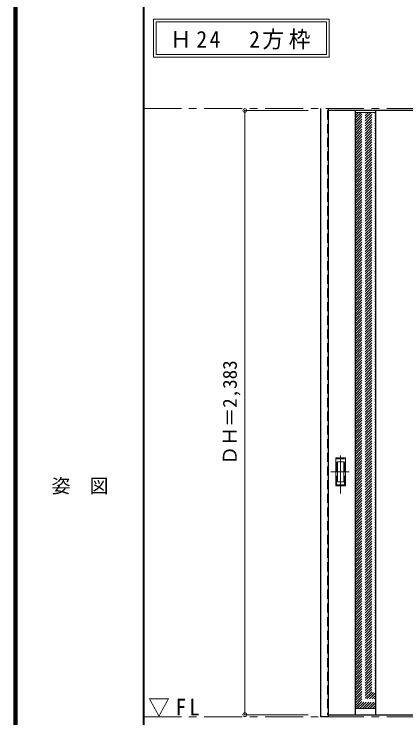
# Model space of a CAD drawing. Units: millimetres, scale not verified. Extents: x -6000 to 5700, y -4307 to 4260.
# Drawn here: x -6000 to -4454, y -2811 to -36 of the extents above; entities that cross this region are included whole.
import ezdxf
from ezdxf.enums import TextEntityAlignment as Align

# ---------------------------------------------------------------- set-up
doc = ezdxf.new("R2010")
doc.units = ezdxf.units.MM
doc.header["$LTSCALE"] = 30
doc.header["$PDMODE"] = 32
doc.header["$PDSIZE"] = 15
doc.linetypes.add('CHAIN1', pattern=[8, 5, -1, 1, -1])
doc.linetypes.add('DASHED1', pattern=[1.8, 1.2, -0.6])
for name, color, linetype, lineweight in [('0-1_通り芯', 7, 'CHAIN1', 18), ('0-2_扉', 4, 'DASHED1', 9), ('0-3_仕上げ', 3, 'Continuous', 25), ('0-4_枠', 3, 'Continuous', 25), ('0-6_引手', 7, 'Continuous', 18), ('0-A_文字', 7, 'Continuous', 18), ('0-B_寸法', 4, 'Continuous', 9), ('0-C_ハッチ', 4, 'DASHED1', 9), ('F-1_枠', 6, 'Continuous', 40), ('F-A_文字', 7, 'Continuous', 18)]:
    doc.layers.add(name, color=color, linetype=linetype, lineweight=lineweight)
doc.styles.add('ＭＳ ゴシック', font='')
doc.styles.get('ＭＳ ゴシック').set_extended_font_data('MS Gothic')

msp = doc.modelspace()

# ---------------------------------------------------------------- linework, layer by layer
at = {"layer": '0-1_通り芯'}
for p, q in [((-5490, -407.5), (100, -407.5)), ((-5490, -2807.5), (100, -2807.5))]:
    msp.add_line(p, q, dxfattribs=at)
at = {"layer": '0-2_扉'}
for p, q in [((-4760, -415.5), (-4763, -415.5)), ((-4763, -415.5), (-4763, -2798.5)), ((-4763, -2798.5), (-4760, -2798.5))]:
    msp.add_line(p, q, dxfattribs=at)
at = {"layer": '0-2_扉', "color": 3, "linetype": 'Continuous', "lineweight": 25}
for p, q in [((-2996, -415.5), (-4760, -415.5)), ((-4760, -2798.5), (-2996, -2798.5))]:
    msp.add_line(p, q, dxfattribs=at)
at = {"layer": '0-3_仕上げ'}
for p, q in [((-4653, -2798.5), (-4653, -415.5)), ((-4573, -2798.5), (-4573, -415.5))]:
    msp.add_line(p, q, dxfattribs=at)
at = {"layer": '0-3_仕上げ', "color": 7, "lineweight": 18}
for p, q in [((-4573, -423.5), (-4653, -423.5)), ((-4573, -2774.5), (-4653, -2774.5))]:
    msp.add_line(p, q, dxfattribs=at)
at = {"layer": '0-4_枠'}
for p, q in [((-4790, -2807.5), (-4790, -407.5)), ((-4760, -2807.5), (-4760, -407.5)), ((-4760, -2807.5), (-4790, -2807.5))]:
    msp.add_line(p, q, dxfattribs=at)
at = {"layer": '0-6_引手', "linetype": 'CHAIN1'}
for p, q in [((-4712, -1926.23), (-4712, -1755.38)), ((-4750.07, -1841), (-4677.56, -1841))]:
    msp.add_line(p, q, dxfattribs=at)
at = {"layer": '0-6_引手'}
for p, q in [((-4731, -1786), (-4693, -1786)), ((-4731, -1896), (-4731, -1786)), ((-4724.5, -1802), (-4699.5, -1802)), ((-4724.5, -1880), (-4724.5, -1802)), ((-4699.5, -1880), (-4699.5, -1802)), ((-4693, -1896), (-4693, -1786)), ((-4724.5, -1880), (-4699.5, -1880)), ((-4731, -1896), (-4693, -1896))]:
    msp.add_line(p, q, dxfattribs=at)
at = {"layer": '0-6_引手', "linetype": 'DASHED1'}
for p, q in [((-4696, -1892), (-4696, -1790)), ((-4728, -1892), (-4696, -1892))]:
    msp.add_line(p, q, dxfattribs=at)
msp.add_lwpolyline([(-4728, -1892), (-4728, -1790), (-4696, -1790)], dxfattribs=at)
at = {"layer": '0-A_文字'}
for p, q in [((-5450, -55.5), (-5450, -205.5)), ((-5440, -65.5), (-5440, -195.5)), ((-5440, -65.5), (-4767.38, -65.5)), ((-4767.38, -65.5), (-4767.38, -195.5)), ((-5450, -205.5), (-4757.38, -205.5)), ((-5440, -195.5), (-4767.38, -195.5))]:
    msp.add_line(p, q, dxfattribs=at)
msp.add_lwpolyline([(-5450, -55.5), (-4757.38, -55.5), (-4757.38, -205.5)], dxfattribs=at)
at = {"layer": '0-B_寸法'}
for p, q in [((-5090, -415.5), (-4840, -415.5)), ((-5090, -415.5), (-5090, -2798.5)), ((-5090, -2798.5), (-4840, -2798.5))]:
    msp.add_line(p, q, dxfattribs=at)
at = {"layer": '0-B_寸法', "color": 7}
for p in [(-5090, -415.5), (-5090, -2798.5)]:
    msp.add_point(p, dxfattribs=at)
at = {"layer": '0-C_ハッチ'}
for p, q in [((-4653, -494.73), (-4581.77, -423.5)), ((-4653, -484.83), (-4591.67, -423.5)), ((-4653, -474.93), (-4601.57, -423.5)), ((-4653, -465.03), (-4611.47, -423.5)), ((-4653, -455.13), (-4621.37, -423.5)), ((-4653, -445.23), (-4631.27, -423.5)), ((-4653, -435.33), (-4641.17, -423.5)), ((-4653, -504.63), (-4573, -424.63)), ((-4653, -514.53), (-4573, -434.53)), ((-4653, -524.43), (-4573, -444.43)), ((-4653, -534.33), (-4573, -454.33)), ((-4653, -544.23), (-4573, -464.23)), ((-4653, -554.13), (-4573, -474.13)), ((-4653, -564.02), (-4573, -484.02)), ((-4653, -573.92), (-4573, -493.92)), ((-4653, -583.82), (-4573, -503.82)), ((-4653, -593.72), (-4573, -513.72)), ((-4653, -603.62), (-4573, -523.62)), ((-4653, -613.52), (-4573, -533.52)), ((-4653, -623.42), (-4573, -543.42)), ((-4653, -633.32), (-4573, -553.32)), ((-4653, -643.22), (-4573, -563.22)), ((-4653, -653.12), (-4573, -573.12)), ((-4653, -663.02), (-4573, -583.02)), ((-4653, -672.92), (-4573, -592.92)), ((-4653, -682.82), (-4573, -602.82)), ((-4653, -692.72), (-4573, -612.72)), ((-4653, -702.62), (-4573, -622.62)), ((-4653, -712.52), (-4573, -632.52)), ((-4653, -722.42), (-4573, -642.42)), ((-4653, -732.32), (-4573, -652.32)), ((-4653, -742.22), (-4573, -662.22)), ((-4653, -752.12), (-4573, -672.12)), ((-4653, -762.01), (-4573, -682.01)), ((-4653, -771.91), (-4573, -691.91)), ((-4653, -781.81), (-4573, -701.81)), ((-4653, -791.71), (-4573, -711.71)), ((-4653, -801.61), (-4573, -721.61)), ((-4653, -811.51), (-4573, -731.51)), ((-4653, -821.41), (-4573, -741.41)), ((-4653, -831.31), (-4573, -751.31)), ((-4653, -841.21), (-4573, -761.21)), ((-4653, -851.11), (-4573, -771.11)), ((-4653, -861.01), (-4573, -781.01)), ((-4653, -870.91), (-4573, -790.91)), ((-4653, -880.81), (-4573, -800.81)), ((-4653, -890.71), (-4573, -810.71)), ((-4653, -900.61), (-4573, -820.61)), ((-4653, -910.51), (-4573, -830.51)), ((-4653, -920.41), (-4573, -840.41)), ((-4653, -930.31), (-4573, -850.31)), ((-4653, -940.21), (-4573, -860.21)), ((-4653, -950.11), (-4573, -870.11)), ((-4653, -960), (-4573, -880)), ((-4653, -969.9), (-4573, -889.9)), ((-4653, -979.8), (-4573, -899.8)), ((-4653, -989.7), (-4573, -909.7)), ((-4653, -999.6), (-4573, -919.6)), ((-4653, -1009.5), (-4573, -929.5)), ((-4653, -1019.4), (-4573, -939.4)), ((-4653, -1029.3), (-4573, -949.3)), ((-4653, -1039.2), (-4573, -959.2)), ((-4653, -1049.1), (-4573, -969.1)), ((-4653, -1059), (-4573, -979)), ((-4653, -1068.9), (-4573, -988.9)), ((-4653, -1078.8), (-4573, -998.8)), ((-4653, -1088.7), (-4573, -1008.7)), ((-4653, -1098.6), (-4573, -1018.6)), ((-4653, -1108.5), (-4573, -1028.5)), ((-4653, -1118.4), (-4573, -1038.4)), ((-4653, -1128.3), (-4573, -1048.3)), ((-4653, -1138.2), (-4573, -1058.2)), ((-4653, -1148.09), (-4573, -1068.09)), ((-4653, -1157.99), (-4573, -1077.99)), ((-4653, -1167.89), (-4573, -1087.89)), ((-4653, -1177.79), (-4573, -1097.79)), ((-4653, -1187.69), (-4573, -1107.69)), ((-4653, -1197.59), (-4573, -1117.59)), ((-4653, -1207.49), (-4573, -1127.49)), ((-4653, -1217.39), (-4573, -1137.39)), ((-4653, -1227.29), (-4573, -1147.29)), ((-4653, -1237.19), (-4573, -1157.19)), ((-4653, -1247.09), (-4573, -1167.09)), ((-4653, -1256.99), (-4573, -1176.99)), ((-4653, -1266.89), (-4573, -1186.89)), ((-4653, -1276.79), (-4573, -1196.79)), ((-4653, -1286.69), (-4573, -1206.69)), ((-4653, -1296.59), (-4573, -1216.59)), ((-4653, -1306.49), (-4573, -1226.49)), ((-4653, -1316.39), (-4573, -1236.39)), ((-4653, -1326.29), (-4573, -1246.29)), ((-4653, -1336.19), (-4573, -1256.19)), ((-4653, -1346.08), (-4573, -1266.08)), ((-4653, -1355.98), (-4573, -1275.98)), ((-4653, -1365.88), (-4573, -1285.88)), ((-4653, -1375.78), (-4573, -1295.78)), ((-4653, -1385.68), (-4573, -1305.68)), ((-4653, -1395.58), (-4573, -1315.58)), ((-4653, -1405.48), (-4573, -1325.48)), ((-4653, -1415.38), (-4573, -1335.38)), ((-4653, -1425.28), (-4573, -1345.28)), ((-4653, -1435.18), (-4573, -1355.18)), ((-4653, -1445.08), (-4573, -1365.08)), ((-4653, -1454.98), (-4573, -1374.98)), ((-4653, -1464.88), (-4573, -1384.88)), ((-4653, -1474.78), (-4573, -1394.78)), ((-4653, -1484.68), (-4573, -1404.68)), ((-4653, -1494.58), (-4573, -1414.58)), ((-4653, -1504.48), (-4573, -1424.48)), ((-4653, -1514.38), (-4573, -1434.38)), ((-4653, -1524.28), (-4573, -1444.28)), ((-4653, -1534.18), (-4573, -1454.18)), ((-4653, -1544.07), (-4573, -1464.07)), ((-4653, -1553.97), (-4573, -1473.97)), ((-4653, -1563.87), (-4573, -1483.87)), ((-4653, -1573.77), (-4573, -1493.77)), ((-4653, -1583.67), (-4573, -1503.67)), ((-4653, -1593.57), (-4573, -1513.57)), ((-4653, -1603.47), (-4573, -1523.47)), ((-4653, -1613.37), (-4573, -1533.37)), ((-4653, -1623.27), (-4573, -1543.27)), ((-4653, -1633.17), (-4573, -1553.17)), ((-4653, -1643.07), (-4573, -1563.07)), ((-4653, -1652.97), (-4573, -1572.97)), ((-4653, -1662.87), (-4573, -1582.87)), ((-4653, -1672.77), (-4573, -1592.77)), ((-4653, -1682.67), (-4573, -1602.67)), ((-4653, -1692.57), (-4573, -1612.57)), ((-4653, -1702.47), (-4573, -1622.47)), ((-4653, -1712.37), (-4573, -1632.37)), ((-4653, -1722.27), (-4573, -1642.27)), ((-4653, -1732.17), (-4573, -1652.17)), ((-4653, -1742.06), (-4573, -1662.06)), ((-4653, -1751.96), (-4573, -1671.96)), ((-4653, -1761.86), (-4573, -1681.86)), ((-4653, -1771.76), (-4573, -1691.76)), ((-4653, -1781.66), (-4573, -1701.66)), ((-4653, -1791.56), (-4573, -1711.56)), ((-4653, -1801.46), (-4573, -1721.46)), ((-4653, -1811.36), (-4573, -1731.36)), ((-4653, -1821.26), (-4573, -1741.26)), ((-4653, -1831.16), (-4573, -1751.16)), ((-4653, -1841.06), (-4573, -1761.06)), ((-4653, -1850.96), (-4573, -1770.96)), ((-4653, -1860.86), (-4573, -1780.86)), ((-4653, -1870.76), (-4573, -1790.76)), ((-4653, -1880.66), (-4573, -1800.66)), ((-4653, -1890.56), (-4573, -1810.56)), ((-4653, -1900.46), (-4573, -1820.46)), ((-4653, -1910.36), (-4573, -1830.36)), ((-4653, -1920.26), (-4573, -1840.26)), ((-4653, -1930.16), (-4573, -1850.16)), ((-4653, -1940.05), (-4573, -1860.05)), ((-4653, -1949.95), (-4573, -1869.95)), ((-4653, -1959.85), (-4573, -1879.85)), ((-4653, -1969.75), (-4573, -1889.75)), ((-4653, -1979.65), (-4573, -1899.65)), ((-4653, -1989.55), (-4573, -1909.55)), ((-4653, -1999.45), (-4573, -1919.45)), ((-4653, -2009.35), (-4573, -1929.35)), ((-4653, -2019.25), (-4573, -1939.25)), ((-4653, -2029.15), (-4573, -1949.15)), ((-4653, -2039.05), (-4573, -1959.05)), ((-4653, -2048.95), (-4573, -1968.95)), ((-4653, -2058.85), (-4573, -1978.85)), ((-4653, -2068.75), (-4573, -1988.75)), ((-4653, -2078.65), (-4573, -1998.65)), ((-4653, -2088.55), (-4573, -2008.55)), ((-4653, -2098.45), (-4573, -2018.45)), ((-4653, -2108.35), (-4573, -2028.35)), ((-4653, -2118.25), (-4573, -2038.25)), ((-4653, -2128.14), (-4573, -2048.14)), ((-4653, -2138.04), (-4573, -2058.04)), ((-4653, -2147.94), (-4573, -2067.94)), ((-4653, -2157.84), (-4573, -2077.84)), ((-4653, -2167.74), (-4573, -2087.74)), ((-4653, -2177.64), (-4573, -2097.64)), ((-4653, -2187.54), (-4573, -2107.54)), ((-4653, -2197.44), (-4573, -2117.44)), ((-4653, -2207.34), (-4573, -2127.34)), ((-4653, -2217.24), (-4573, -2137.24)), ((-4653, -2227.14), (-4573, -2147.14)), ((-4653, -2237.04), (-4573, -2157.04)), ((-4653, -2246.94), (-4573, -2166.94)), ((-4653, -2256.84), (-4573, -2176.84)), ((-4653, -2266.74), (-4573, -2186.74)), ((-4653, -2276.64), (-4573, -2196.64)), ((-4653, -2286.54), (-4573, -2206.54)), ((-4653, -2296.44), (-4573, -2216.44)), ((-4653, -2306.34), (-4573, -2226.34)), ((-4653, -2316.24), (-4573, -2236.24)), ((-4653, -2326.13), (-4573, -2246.13)), ((-4653, -2336.03), (-4573, -2256.03)), ((-4653, -2345.93), (-4573, -2265.93)), ((-4653, -2355.83), (-4573, -2275.83)), ((-4653, -2365.73), (-4573, -2285.73)), ((-4653, -2375.63), (-4573, -2295.63)), ((-4653, -2385.53), (-4573, -2305.53)), ((-4653, -2395.43), (-4573, -2315.43)), ((-4653, -2405.33), (-4573, -2325.33)), ((-4653, -2415.23), (-4573, -2335.23)), ((-4653, -2425.13), (-4573, -2345.13)), ((-4653, -2435.03), (-4573, -2355.03)), ((-4653, -2444.93), (-4573, -2364.93)), ((-4653, -2454.83), (-4573, -2374.83)), ((-4653, -2464.73), (-4573, -2384.73)), ((-4653, -2474.63), (-4573, -2394.63)), ((-4653, -2484.53), (-4573, -2404.53)), ((-4653, -2494.43), (-4573, -2414.43)), ((-4653, -2504.33), (-4573, -2424.33)), ((-4653, -2514.23), (-4573, -2434.23)), ((-4653, -2524.12), (-4573, -2444.12)), ((-4653, -2534.02), (-4573, -2454.02)), ((-4653, -2543.92), (-4573, -2463.92)), ((-4653, -2553.82), (-4573, -2473.82)), ((-4653, -2563.72), (-4573, -2483.72)), ((-4653, -2573.62), (-4573, -2493.62)), ((-4653, -2583.52), (-4573, -2503.52)), ((-4653, -2593.42), (-4573, -2513.42)), ((-4653, -2603.32), (-4573, -2523.32)), ((-4653, -2613.22), (-4573, -2533.22)), ((-4653, -2623.12), (-4573, -2543.12)), ((-4653, -2633.02), (-4573, -2553.02)), ((-4653, -2642.92), (-4573, -2562.92)), ((-4653, -2652.82), (-4573, -2572.82)), ((-4653, -2662.72), (-4573, -2582.72)), ((-4653, -2672.62), (-4573, -2592.62)), ((-4653, -2682.52), (-4573, -2602.52)), ((-4653, -2692.42), (-4573, -2612.42)), ((-4653, -2702.32), (-4573, -2622.32)), ((-4653, -2712.22), (-4573, -2632.22)), ((-4653, -2722.11), (-4573, -2642.11)), ((-4653, -2732.01), (-4573, -2652.01)), ((-4653, -2741.91), (-4573, -2661.91)), ((-4653, -2751.81), (-4573, -2671.81)), ((-4653, -2761.71), (-4573, -2681.71)), ((-4653, -2771.61), (-4573, -2691.61)), ((-4645.99, -2774.5), (-4573, -2701.51)), ((-4636.09, -2774.5), (-4573, -2711.41)), ((-4626.19, -2774.5), (-4573, -2721.31)), ((-4616.29, -2774.5), (-4573, -2731.21)), ((-4606.39, -2774.5), (-4573, -2741.11)), ((-4596.49, -2774.5), (-4573, -2751.01)), ((-4586.59, -2774.5), (-4573, -2760.91)), ((-4576.69, -2774.5), (-4573, -2770.81))]:
    msp.add_line(p, q, dxfattribs=at)
at = {"layer": 'F-1_枠'}
for p, q in [((-6000, 4175), (-6000, -4205)), ((-5995, 4175), (-5995, -4205)), ((-5990, 4175), (-5990, -4205)), ((-5490, 4175), (-5490, -3790))]:
    msp.add_line(p, q, dxfattribs=at)

# ---------------------------------------------------------------- texts
at = {"layer": '0-A_文字', "char_height": 65.98, "attachment_point": 7, "style": 'ＭＳ ゴシック'}
for s, insert in [('\\T1.22;\\W0.95;Ｈ24\u30002方枠', (-5385.34, -175.5)), ('\\T1.26;\\W0.95;▽FL', (-5471.25, -2807.5))]:
    msp.add_mtext(s, dxfattribs=dict(at, insert=insert))
at = {"layer": '0-B_寸法', "color": 7, "style": 'ＭＳ ゴシック'}
msp.add_text('ＤＨ＝2,383', height=54.99, rotation=90, dxfattribs=at).set_placement((-5105, -1813.25), align=Align.BOTTOM_LEFT)
at = {"layer": 'F-A_文字', "style": 'ＭＳ ゴシック'}
msp.add_text('姿\u3000図', height=54.99, dxfattribs=at).set_placement((-5852.5, -1940.25), align=Align.BOTTOM_LEFT)

doc.saveas('drawing.dxf')
